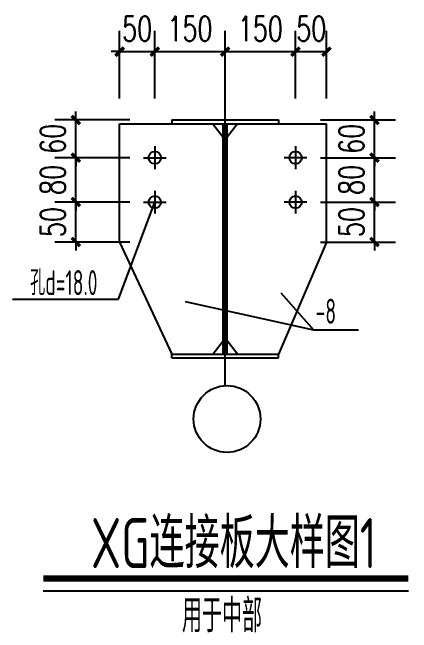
# Model space of a CAD drawing. Extents: x -17471 to 313636, y -71590 to 757901.
# Drawn here: x 214654 to 219917, y 718254 to 726427 of the extents above; entities that cross this region are included whole.
import ezdxf
from ezdxf.enums import TextEntityAlignment as Align

# ---------------------------------------------------------------- set-up
doc = ezdxf.new("R2010")
doc.units = 0
doc.header["$LTSCALE"] = 1000
doc.header["$MEASUREMENT"] = 0
for name, color, linetype in [('11', 3, 'Continuous'), ('DOTE', 1, 'Continuous'), ('PUB_DIM', 3, 'Continuous'), ('THICK', 6, 'Continuous'), ('TK', 7, 'Continuous'), ('板', 4, 'Continuous'), ('标注', 7, 'Continuous')]:
    doc.layers.add(name, color=color, linetype=linetype)
doc.layers.add('TEXT', color=7, linetype='Continuous', lineweight=13)
doc.styles.add('_TCH_DIM_T3', font='SIMPLEX', dxfattribs={"width": 0.705882, "bigfont": 'GBCBIG'})
doc.styles.add('TSSD_Dimension', font='Tssdeng.shx', dxfattribs={"width": 0.7, "bigfont": 'hztxt.shx'})
doc.styles.add('TSSD_NORM', font='Tssdeng.shx', dxfattribs={"width": 0.65, "bigfont": 'hztxt.shx'})
doc.dimstyles.new('_TCH_ARCH&&100', dxfattribs={"dimtxt": 297.5, "dimasz": 100, "dimexe": 250, "dimexo": 300, "dimgap": 126.25, "dimtad": 1, "dimdec": 0, "dimzin": 0, "dimdsep": 46, "dimtxsty": '_TCH_DIM_T3', "dimblk": 'ARCHTICK', "dimcen": 0.09, "dimclrt": 7, "dimazin": 2, "dimtfac": 1, "dimtdec": 0, "dimtix": 1, "dimtmove": 2, "dimatfit": 3, "dimfxl": 0, "dimtolj": 1, "dimtzin": 0, "dimarcsym": 0})

# ---------------------------------------------------------------- blocks, each defined once
blk = doc.blocks.new('_ArchTick')
at = {"color": 0, "linetype": 'ByBlock', "const_width": 0.4}
blk.add_lwpolyline([(-0.5, -0.5), (0.5, 0.5)], dxfattribs=at)
blk = doc.blocks.new('*D3113')
at = {"layer": 'Defpoints', "color": 0, "transparency": 16777216}
for p in [(8507422.2, -2301743.8), (8507001.4, -2302606.6), (8507422.2, -2302606.6)]:
    blk.add_point(p, dxfattribs=at)
at = {"layer": 'PUB_DIM', "color": 0, "lineweight": -2, "transparency": 16777216}
for p, q in [((8507001.4, -2302306.6), (8507001.4, -2301493.8)), ((8507422.2, -2302306.6), (8507422.2, -2301493.8)), ((8507001.4, -2301743.8), (8506901.4, -2301743.8)), ((8507001.4, -2301743.8), (8507422.2, -2301743.8)), ((8507422.2, -2301743.8), (8507522.2, -2301743.8))]:
    blk.add_line(p, q, dxfattribs=at)
at = {"layer": 'PUB_DIM', "color": 0, "lineweight": -2, "transparency": 16777216, "xscale": 100, "yscale": 100, "zscale": 100}
blk.add_blockref('_ArchTick', (8507001.4, -2301743.8), dxfattribs=at)
at = {"layer": 'PUB_DIM', "color": 0, "lineweight": -2, "transparency": 16777216, "xscale": 100, "yscale": 100, "zscale": 100, "rotation": 180}
blk.add_blockref('_ArchTick', (8507422.2, -2301743.8), dxfattribs=at)
at = {"layer": 'PUB_DIM', "color": 7, "transparency": 16777216, "insert": (8507211.8, -2301468.8), "char_height": 297.5, "attachment_point": 5, "style": '_TCH_DIM_T3'}
blk.add_mtext('\\A1;50', dxfattribs=at)
blk = doc.blocks.new('*D3114')
at = {"layer": 'Defpoints', "color": 0, "transparency": 16777216}
for p in [(8508265.9, -2301743.8), (8507422.2, -2302606.6), (8508265.9, -2302606.6)]:
    blk.add_point(p, dxfattribs=at)
at = {"layer": 'PUB_DIM', "color": 0, "lineweight": -2, "transparency": 16777216}
for p, q in [((8507422.2, -2302306.6), (8507422.2, -2301493.8)), ((8508265.9, -2302306.6), (8508265.9, -2301493.8)), ((8507422.2, -2301743.8), (8508265.9, -2301743.8))]:
    blk.add_line(p, q, dxfattribs=at)
at = {"layer": 'PUB_DIM', "color": 0, "lineweight": -2, "transparency": 16777216, "xscale": 100, "yscale": 100, "zscale": 100, "rotation": 180}
blk.add_blockref('_ArchTick', (8507422.2, -2301743.8), dxfattribs=at)
at = {"layer": 'PUB_DIM', "color": 0, "lineweight": -2, "transparency": 16777216, "xscale": 100, "yscale": 100, "zscale": 100}
blk.add_blockref('_ArchTick', (8508265.9, -2301743.8), dxfattribs=at)
at = {"layer": 'PUB_DIM', "color": 7, "transparency": 16777216, "insert": (8507844.1, -2301468.8), "char_height": 297.5, "attachment_point": 5, "style": '_TCH_DIM_T3'}
blk.add_mtext('\\A1;150', dxfattribs=at)
blk = doc.blocks.new('*D3115')
at = {"layer": 'Defpoints', "color": 0, "transparency": 16777216}
for p in [(8509109.6, -2301743.8), (8508265.9, -2302606.6), (8509109.6, -2302606.6)]:
    blk.add_point(p, dxfattribs=at)
at = {"layer": 'PUB_DIM', "color": 0, "lineweight": -2, "transparency": 16777216}
for p, q in [((8508265.9, -2302306.6), (8508265.9, -2301493.8)), ((8509109.6, -2302306.6), (8509109.6, -2301493.8)), ((8508265.9, -2301743.8), (8509109.6, -2301743.8))]:
    blk.add_line(p, q, dxfattribs=at)
at = {"layer": 'PUB_DIM', "color": 0, "lineweight": -2, "transparency": 16777216, "xscale": 100, "yscale": 100, "zscale": 100, "rotation": 180}
blk.add_blockref('_ArchTick', (8508265.9, -2301743.8), dxfattribs=at)
at = {"layer": 'PUB_DIM', "color": 0, "lineweight": -2, "transparency": 16777216, "xscale": 100, "yscale": 100, "zscale": 100}
blk.add_blockref('_ArchTick', (8509109.6, -2301743.8), dxfattribs=at)
at = {"layer": 'PUB_DIM', "color": 7, "transparency": 16777216, "insert": (8508687.8, -2301468.8), "char_height": 297.5, "attachment_point": 5, "style": '_TCH_DIM_T3'}
blk.add_mtext('\\A1;150', dxfattribs=at)
blk = doc.blocks.new('*D3116')
at = {"layer": 'Defpoints', "color": 0, "transparency": 16777216}
for p in [(8509481.2, -2301743.8), (8509109.6, -2302606.6), (8509481.2, -2302606.6)]:
    blk.add_point(p, dxfattribs=at)
at = {"layer": 'PUB_DIM', "color": 0, "lineweight": -2, "transparency": 16777216}
for p, q in [((8509109.6, -2302306.6), (8509109.6, -2301493.8)), ((8509481.2, -2302306.6), (8509481.2, -2301493.8)), ((8509109.6, -2301743.8), (8509481.2, -2301743.8))]:
    blk.add_line(p, q, dxfattribs=at)
at = {"layer": 'PUB_DIM', "color": 0, "lineweight": -2, "transparency": 16777216, "xscale": 100, "yscale": 100, "zscale": 100, "rotation": 180}
blk.add_blockref('_ArchTick', (8509109.6, -2301743.8), dxfattribs=at)
at = {"layer": 'PUB_DIM', "color": 0, "lineweight": -2, "transparency": 16777216, "xscale": 100, "yscale": 100, "zscale": 100}
blk.add_blockref('_ArchTick', (8509481.2, -2301743.8), dxfattribs=at)
at = {"layer": 'PUB_DIM', "color": 7, "transparency": 16777216, "insert": (8509297.7, -2301468.8), "char_height": 297.5, "attachment_point": 5, "style": '_TCH_DIM_T3'}
blk.add_mtext('\\A1;50', dxfattribs=at)
blk = doc.blocks.new('*D3117')
at = {"layer": 'Defpoints', "color": 0, "transparency": 16777216}
for p in [(8506476.2, -2303546), (8507422.2, -2303546), (8507422.2, -2304024.1)]:
    blk.add_point(p, dxfattribs=at)
at = {"layer": 'PUB_DIM', "color": 0, "lineweight": -2, "transparency": 16777216}
for p, q in [((8506476.2, -2303546), (8506476.2, -2303446)), ((8507122.2, -2303546), (8506226.2, -2303546)), ((8506476.2, -2304024.1), (8506476.2, -2303546)), ((8507122.2, -2304024.1), (8506226.2, -2304024.1)), ((8506476.2, -2304024.1), (8506476.2, -2304124.1))]:
    blk.add_line(p, q, dxfattribs=at)
at = {"layer": 'PUB_DIM', "color": 0, "lineweight": -2, "transparency": 16777216, "xscale": 100, "yscale": 100, "zscale": 100}
for p, rotation in [((8506476.2, -2303546), 270), ((8506476.2, -2304024.1), 90)]:
    blk.add_blockref('_ArchTick', p, dxfattribs=dict(at, rotation=rotation))
at = {"layer": 'PUB_DIM', "color": 7, "transparency": 16777216, "insert": (8506201.2, -2303785), "char_height": 297.5, "attachment_point": 5, "rotation": 90, "style": '_TCH_DIM_T3'}
blk.add_mtext('\\A1;50', dxfattribs=at)
blk = doc.blocks.new('*D3118')
at = {"layer": 'Defpoints', "color": 0, "transparency": 16777216}
for p in [(8506476.2, -2303013.9), (8507422.2, -2303013.9), (8507422.2, -2303546)]:
    blk.add_point(p, dxfattribs=at)
at = {"layer": 'PUB_DIM', "color": 0, "lineweight": -2, "transparency": 16777216}
for p, q in [((8506476.2, -2303013.9), (8506476.2, -2302913.9)), ((8507122.2, -2303013.9), (8506226.2, -2303013.9)), ((8506476.2, -2303546), (8506476.2, -2303013.9)), ((8507122.2, -2303546), (8506226.2, -2303546)), ((8506476.2, -2303546), (8506476.2, -2303646))]:
    blk.add_line(p, q, dxfattribs=at)
at = {"layer": 'PUB_DIM', "color": 0, "lineweight": -2, "transparency": 16777216, "xscale": 100, "yscale": 100, "zscale": 100}
for p, rotation in [((8506476.2, -2303013.9), 270), ((8506476.2, -2303546), 90)]:
    blk.add_blockref('_ArchTick', p, dxfattribs=dict(at, rotation=rotation))
at = {"layer": 'PUB_DIM', "color": 7, "transparency": 16777216, "insert": (8506201.2, -2303279.9), "char_height": 297.5, "attachment_point": 5, "rotation": 90, "style": '_TCH_DIM_T3'}
blk.add_mtext('\\A1;80', dxfattribs=at)
blk = doc.blocks.new('*D3119')
at = {"layer": 'Defpoints', "color": 0, "transparency": 16777216}
for p in [(8506476.2, -2302561.6), (8507422.2, -2302561.6), (8507422.2, -2303013.9)]:
    blk.add_point(p, dxfattribs=at)
at = {"layer": 'PUB_DIM', "color": 0, "lineweight": -2, "transparency": 16777216}
for p, q in [((8506476.2, -2302561.6), (8506476.2, -2302461.6)), ((8507122.2, -2302561.6), (8506226.2, -2302561.6)), ((8506476.2, -2303013.9), (8506476.2, -2302561.6)), ((8507122.2, -2303013.9), (8506226.2, -2303013.9)), ((8506476.2, -2303013.9), (8506476.2, -2303113.9))]:
    blk.add_line(p, q, dxfattribs=at)
at = {"layer": 'PUB_DIM', "color": 0, "lineweight": -2, "transparency": 16777216, "xscale": 100, "yscale": 100, "zscale": 100}
for p, rotation in [((8506476.2, -2302561.6), 270), ((8506476.2, -2303013.9), 90)]:
    blk.add_blockref('_ArchTick', p, dxfattribs=dict(at, rotation=rotation))
at = {"layer": 'PUB_DIM', "color": 7, "transparency": 16777216, "insert": (8506201.2, -2302787.7), "char_height": 297.5, "attachment_point": 5, "rotation": 90, "style": '_TCH_DIM_T3'}
blk.add_mtext('\\A1;60', dxfattribs=at)
blk = doc.blocks.new('*D3120')
at = {"layer": 'Defpoints', "color": 0, "transparency": 16777216}
for p in [(8509109.6, -2303546), (8510055.6, -2303546), (8509109.6, -2304024.1)]:
    blk.add_point(p, dxfattribs=at)
at = {"layer": 'PUB_DIM', "color": 0, "lineweight": -2, "transparency": 16777216}
for p, q in [((8510055.6, -2303546), (8510055.6, -2303446)), ((8509409.6, -2303546), (8510305.6, -2303546)), ((8510055.6, -2304024.1), (8510055.6, -2303546)), ((8509409.6, -2304024.1), (8510305.6, -2304024.1)), ((8510055.6, -2304024.1), (8510055.6, -2304124.1))]:
    blk.add_line(p, q, dxfattribs=at)
at = {"layer": 'PUB_DIM', "color": 0, "lineweight": -2, "transparency": 16777216, "xscale": 100, "yscale": 100, "zscale": 100}
for p, rotation in [((8510055.6, -2303546), 270), ((8510055.6, -2304024.1), 90)]:
    blk.add_blockref('_ArchTick', p, dxfattribs=dict(at, rotation=rotation))
at = {"layer": 'PUB_DIM', "color": 7, "transparency": 16777216, "insert": (8509780.6, -2303785), "char_height": 297.5, "attachment_point": 5, "rotation": 90, "style": '_TCH_DIM_T3'}
blk.add_mtext('\\A1;50', dxfattribs=at)
blk = doc.blocks.new('*D3121')
at = {"layer": 'Defpoints', "color": 0, "transparency": 16777216}
for p in [(8509109.6, -2303013.9), (8510055.6, -2303013.9), (8509109.6, -2303546)]:
    blk.add_point(p, dxfattribs=at)
at = {"layer": 'PUB_DIM', "color": 0, "lineweight": -2, "transparency": 16777216}
for p, q in [((8510055.6, -2303013.9), (8510055.6, -2302913.9)), ((8509409.6, -2303013.9), (8510305.6, -2303013.9)), ((8510055.6, -2303546), (8510055.6, -2303013.9)), ((8509409.6, -2303546), (8510305.6, -2303546)), ((8510055.6, -2303546), (8510055.6, -2303646))]:
    blk.add_line(p, q, dxfattribs=at)
at = {"layer": 'PUB_DIM', "color": 0, "lineweight": -2, "transparency": 16777216, "xscale": 100, "yscale": 100, "zscale": 100}
for p, rotation in [((8510055.6, -2303013.9), 270), ((8510055.6, -2303546), 90)]:
    blk.add_blockref('_ArchTick', p, dxfattribs=dict(at, rotation=rotation))
at = {"layer": 'PUB_DIM', "color": 7, "transparency": 16777216, "insert": (8509780.6, -2303279.9), "char_height": 297.5, "attachment_point": 5, "rotation": 90, "style": '_TCH_DIM_T3'}
blk.add_mtext('\\A1;80', dxfattribs=at)
blk = doc.blocks.new('*D3122')
at = {"layer": 'Defpoints', "color": 0, "transparency": 16777216}
for p in [(8509109.6, -2302561.6), (8510055.6, -2302561.6), (8509109.6, -2303013.9)]:
    blk.add_point(p, dxfattribs=at)
at = {"layer": 'PUB_DIM', "color": 0, "lineweight": -2, "transparency": 16777216}
for p, q in [((8510055.6, -2302561.6), (8510055.6, -2302461.6)), ((8509409.6, -2302561.6), (8510305.6, -2302561.6)), ((8510055.6, -2303013.9), (8510055.6, -2302561.6)), ((8509409.6, -2303013.9), (8510305.6, -2303013.9)), ((8510055.6, -2303013.9), (8510055.6, -2303113.9))]:
    blk.add_line(p, q, dxfattribs=at)
at = {"layer": 'PUB_DIM', "color": 0, "lineweight": -2, "transparency": 16777216, "xscale": 100, "yscale": 100, "zscale": 100}
for p, rotation in [((8510055.6, -2302561.6), 270), ((8510055.6, -2303013.9), 90)]:
    blk.add_blockref('_ArchTick', p, dxfattribs=dict(at, rotation=rotation))
at = {"layer": 'PUB_DIM', "color": 7, "transparency": 16777216, "insert": (8509780.6, -2302787.7), "char_height": 297.5, "attachment_point": 5, "rotation": 90, "style": '_TCH_DIM_T3'}
blk.add_mtext('\\A1;60', dxfattribs=at)
blk = doc.blocks.new('1b')
at = {"color": 1}
for p, q in [((8509327.7, -2305079.6), (8508937.6, -2304638.6)), ((8505716.1, -2304710.4), (8506988.6, -2304710.4)), ((8509327.7, -2305079.6), (8507792.2, -2304739.6)), ((8509864.4, -2305079.6), (8509327.7, -2305079.6))]:
    blk.add_line(p, q, dxfattribs=at)
at = {"layer": '11', "color": 7}
blk.add_line((8506085.9, -2308200.3), (8510462.6, -2308200.3), dxfattribs=at)
at = {"layer": 'DOTE', "color": 8, "ltscale": 1.5}
blk.add_line((8508265.9, -2305744.7), (8508265.9, -2301856.2), dxfattribs=at)
at = {"layer": 'PUB_DIM'}
blk.add_circle((8508288.2, -2306144), 400, dxfattribs=at)
at = {"layer": 'THICK', "linetype": 'Continuous', "const_width": 75}
blk.add_lwpolyline([(8506085.9, -2308053.3), (8510462.6, -2308053.3)], dxfattribs=at)
at = {"layer": 'TK'}
for p, q in [((8507422.2, -2302877.3), (8507422.2, -2303150.5)), ((8509109.6, -2302877.3), (8509109.6, -2303150.5)), ((8507285.6, -2303013.9), (8507558.8, -2303013.9)), ((8509246.2, -2303013.9), (8508973, -2303013.9)), ((8507422.2, -2303409.4), (8507422.2, -2303682.5)), ((8509109.6, -2303409.4), (8509109.6, -2303682.5)), ((8507285.6, -2303546), (8507558.8, -2303546)), ((8509246.2, -2303546), (8508973, -2303546))]:
    blk.add_line(p, q, dxfattribs=at)
for centre in [(8507422.2, -2303013.9), (8509109.6, -2303013.9), (8507422.2, -2303546), (8509109.6, -2303546)]:
    blk.add_circle(centre, 74.4, dxfattribs=at)
at = {"layer": '板'}
for p, q in [((8507628.4, -2302561.6), (8507628.4, -2302606.6)), ((8507628.4, -2302561.6), (8508903.4, -2302561.6)), ((8508903.4, -2302561.6), (8508903.4, -2302606.6)), ((8507001.4, -2304024.1), (8507001.4, -2302606.6)), ((8507001.4, -2302606.6), (8509481.2, -2302606.6)), ((8508119.9, -2302606.6), (8508243.4, -2302767.5)), ((8508243.4, -2305366.9), (8508243.4, -2302606.6)), ((8508288.4, -2305366.9), (8508288.4, -2302606.6)), ((8508412, -2302606.6), (8508288.4, -2302767.5)), ((8509481.2, -2304024.1), (8509481.2, -2302606.6)), ((8507001.4, -2304024.1), (8507628.4, -2305366.9)), ((8509481.2, -2304024.1), (8508903.4, -2305366.9)), ((8508119.9, -2305366.9), (8508243.4, -2305205.9)), ((8508412, -2305366.9), (8508288.4, -2305205.9)), ((8507628.4, -2305411.9), (8507628.4, -2305366.9)), ((8507628.4, -2305366.9), (8508903.4, -2305366.9)), ((8508903.4, -2305411.9), (8508903.4, -2305366.9)), ((8507628.4, -2305411.9), (8508903.4, -2305411.9))]:
    blk.add_line(p, q, dxfattribs=at)
at = {"layer": '标注', "linetype": 'Continuous'}
blk.add_line((8506988.6, -2304710.4), (8507422.2, -2303546), dxfattribs=at)
at = {"color": 1, "style": 'TSSD_Dimension', "width": 0.6}
blk.add_text('孔d=18.0', height=300, dxfattribs=at).set_placement((8506332.6, -2304510.5), align=Align.MIDDLE_CENTER)
blk.add_text('-8', height=300, dxfattribs=at).set_placement((8509348.8, -2305003))
at = {"color": 6, "style": 'TSSD_Dimension', "width": 0.6}
blk.add_text('用于中部', height=400, dxfattribs=at).set_placement((8507747.7, -2308700))
at = {"layer": 'TEXT', "style": 'TSSD_NORM', "width": 0.7}
blk.add_text('XG连接板大样图1', height=600, dxfattribs=at).set_placement((8506658.1, -2307930.1))
at = {"layer": 'PUB_DIM'}
for p1, p2, distance, text, picture, middle in [((8507001.4, -2302606.6), (8507422.2, -2302606.6), 862.7, '50', '*D3113', (8507211.8, -2301468.8)), ((8507422.2, -2302606.6), (8508265.9, -2302606.6), 862.7, '150', '*D3114', (8507844.1, -2301468.8)), ((8508265.9, -2302606.6), (8509109.6, -2302606.6), 862.7, '150', '*D3115', (8508687.8, -2301468.8)), ((8507422.2, -2303013.9), (8507422.2, -2302561.6), 946, '60', '*D3119', (8506201.2, -2302787.7)), ((8509109.6, -2303013.9), (8509109.6, -2302561.6), -946, '60', '*D3122', (8509780.6, -2302787.7)), ((8507422.2, -2303546), (8507422.2, -2303013.9), 946, '80', '*D3118', (8506201.2, -2303279.9)), ((8509109.6, -2303546), (8509109.6, -2303013.9), -946, '80', '*D3121', (8509780.6, -2303279.9)), ((8507422.2, -2304024.1), (8507422.2, -2303546), 946, '50', '*D3117', (8506201.2, -2303785)), ((8509109.6, -2304024.1), (8509109.6, -2303546), -946, '50', '*D3120', (8509780.6, -2303785))]:
    dim = blk.add_aligned_dim(p1=p1, p2=p2, distance=distance, text=text, dimstyle='_TCH_ARCH&&100', dxfattribs=at)
    dim.commit()
    dim.dimension.update_dxf_attribs({"geometry": picture, "text_midpoint": middle})
dim = blk.add_linear_dim(base=(8509481.2, -2301743.8), p1=(8509109.6, -2302606.6), p2=(8509481.2, -2302606.6), angle=0, text='50', dimstyle='_TCH_ARCH&&100', dxfattribs=at)
dim.commit()
dim.dimension.update_dxf_attribs({"geometry": '*D3116', "text_midpoint": (8509297.7, -2301468.8), "dimtype": 161})

msp = doc.modelspace()

# ---------------------------------------------------------------- block references
at = {"xscale": 1.100166666666667, "yscale": 1.100166666666667, "zscale": 1.100166666666667}
msp.add_blockref('1b', (-9143051.1, 3258211.9), dxfattribs=at)

doc.saveas('drawing.dxf')
